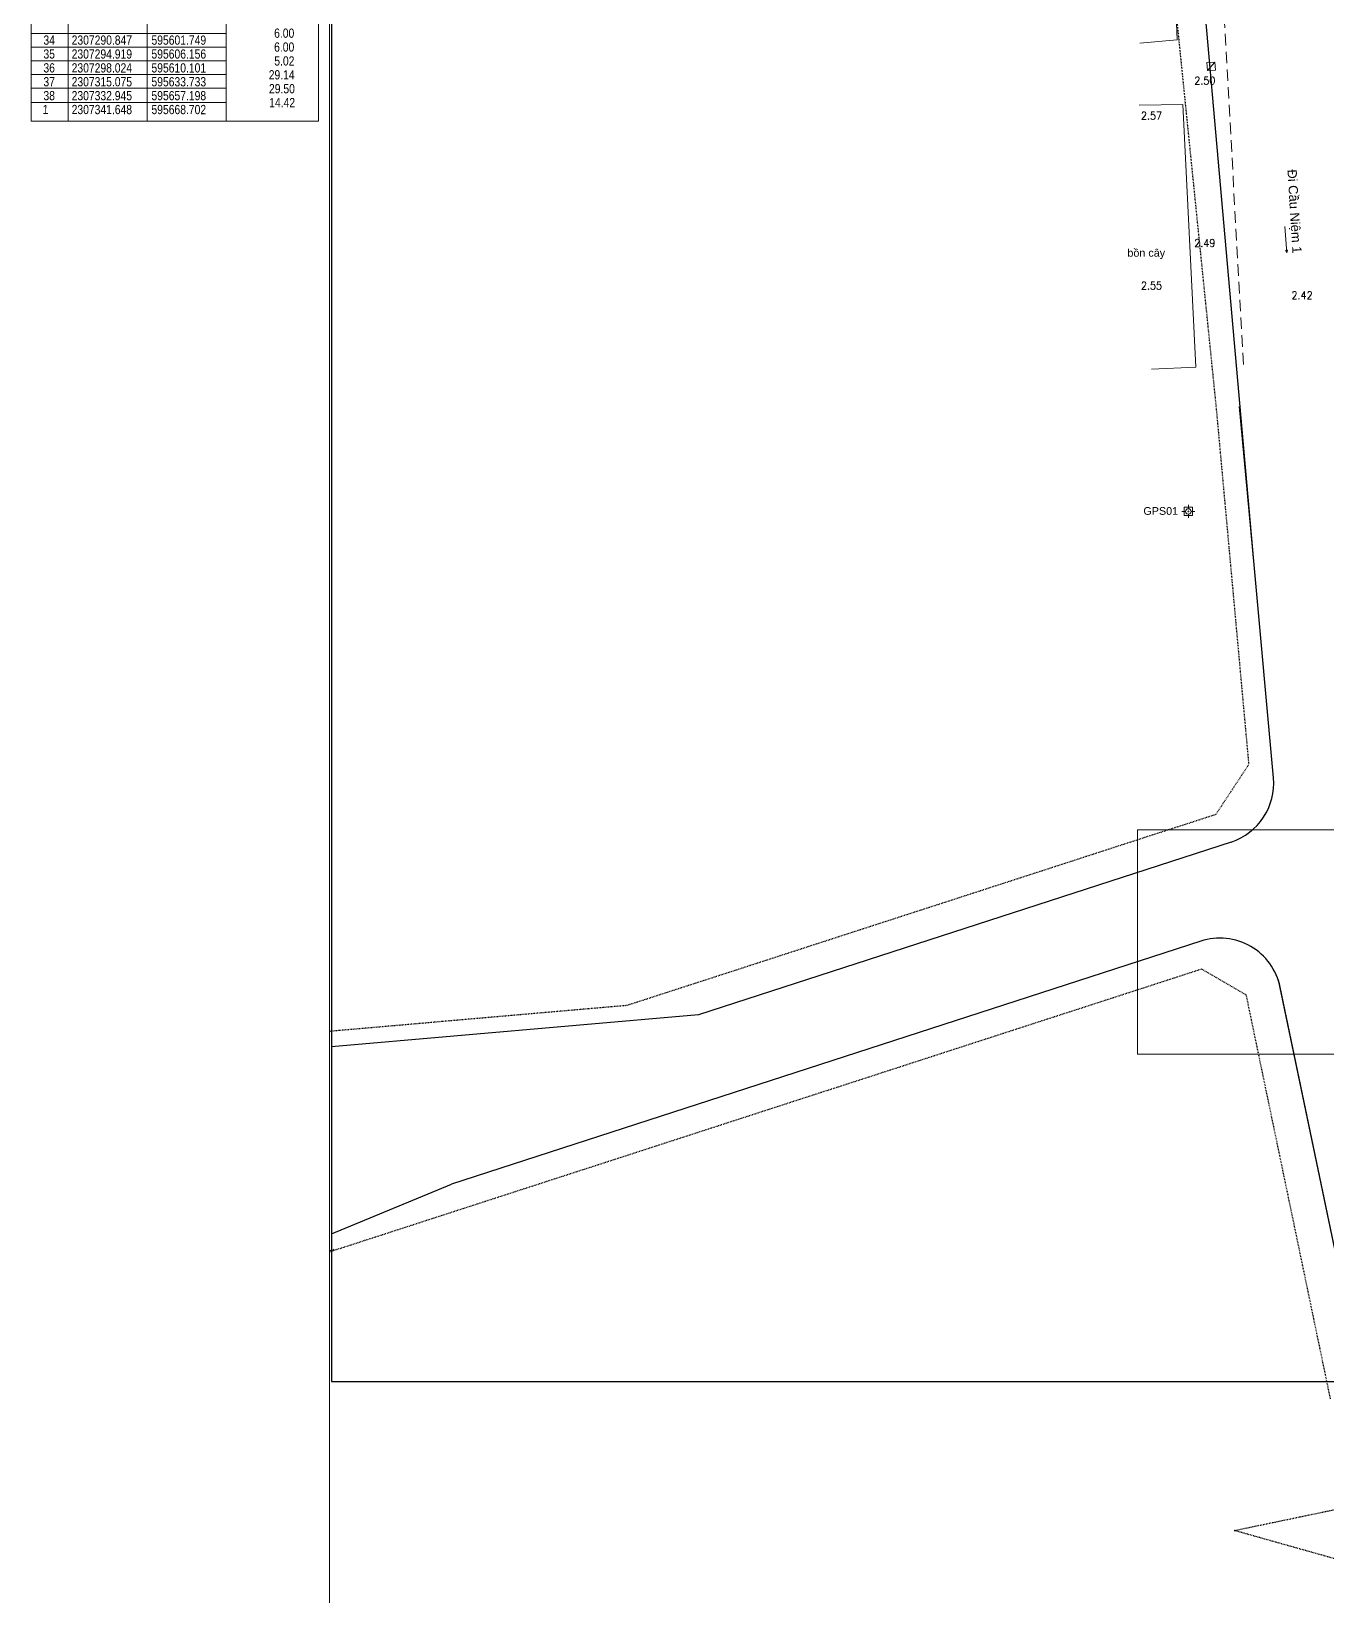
# Model space of a CAD drawing. Header units: millimetres. Extents: x 583747 to 596192, y 2304962 to 2309584.
# Drawn here: x 595403.9 to 595571.9, y 2306963.2 to 2307166.1 of the extents above; entities that cross this region are included whole.
import ezdxf
from ezdxf.enums import TextEntityAlignment as Align
from ezdxf.xclip import XClip

# ---------------------------------------------------------------- set-up
doc = ezdxf.new("R2010")
doc.units = ezdxf.units.MM
doc.linetypes.add('DASHDOT', pattern=[1, 0.5, -0.25, 0, -0.25])
doc.linetypes.add('{Long Duong}', pattern=[2.3, 1.5, -0.8])
doc.layers.add('A-PLOT LINE', color=6, linetype='DASHDOT')
doc.layers.add('AFP-KERB-LINE', color=2, linetype='Continuous')
for name, color, linetype, lineweight in [('Code Cao do', 7, 'Continuous', 0), ('Duong RG Thua', 7, 'Continuous', 0), ('Ghi chu nha', 7, 'Continuous', 0), ('Ghi chu SH diem do cao', 7, 'Continuous', 0), ('KT-DV', 7, 'Continuous', 0), ('KT-NEN', 250, 'Continuous', 0), ('Level 2', 7, 'Continuous', 0), ('Level 26', 7, 'Continuous', 0), ('Level 63', 7, 'Continuous', 0), ('Long Duong_ Phan Cach chat lieu rair mat', 7, 'Continuous', 0), ('xref.Luoi tang 1$0$KT-Kich thuoc', 159, 'Continuous', 18)]:
    doc.layers.add(name, color=color, linetype=linetype, lineweight=lineweight)
doc.styles.add('Style-.VnArial', font='')
doc.styles.add('Style-.VnArialH', font='')
doc.styles.add('Style-STANDARD', font='STANDARD.shx')
doc.styles.get('Style-.VnArial').set_extended_font_data('.VnArial')
doc.styles.get('Style-.VnArialH').set_extended_font_data('.VnArialH')

# ---------------------------------------------------------------- blocks, each defined once
blk = doc.blocks.new('KV1_2')
at = {"layer": 'Ghi chu SH diem do cao', "color": 1, "linetype": 'Continuous', "lineweight": 0}
for p, q in [((-7.1, 0), (-11.8, 0)), ((0, 12.3), (0, 7.1)), ((11.8, 0), (7.1, 0)), ((0, -7.1), (0, -12.2))]:
    blk.add_line(p, q, dxfattribs=at)
for start, end in [(0, 180), (180, 0)]:
    blk.add_arc((0, 0), 7.07, start, end, dxfattribs=at)
blk.add_point((0, 0), dxfattribs=at)
blk = doc.blocks.new('MT_TN_2')
at = {"layer": 'Duong RG Thua', "color": 7, "lineweight": 0}
for q in [(-0.37, 6.76), (-0.21, 0.69), (0.14, 0.71)]:
    blk.add_line((0, 0), q, dxfattribs=at)
blk = doc.blocks.new('*U31')
at = {"layer": 'Level 63', "linetype": 'Continuous', "lineweight": 0}
for points in [[(-5, 18), (-7, 24, 1), (6, -24), (5, -18, -1)], [(-6, 0, 1), (6, 0, 1)]]:
    blk.add_hatch(color=7, dxfattribs=at).paths.add_polyline_path(points)
at = {"layer": 'Level 63', "color": 7, "linetype": 'Continuous', "lineweight": 13}
for p, q in [((-167, 0), (-106, 0)), ((-106, 106), (-106, -106)), ((106, 106), (-106, 106)), ((1, 166), (1, 106)), ((106, -106), (106, 106)), ((106, 0), (167, 0)), ((-106, -106), (106, -106)), ((0, -106), (0, -166))]:
    blk.add_line(p, q, dxfattribs=at)
blk = doc.blocks.new('*U32')
at = {"layer": 'Level 63', "linetype": 'Continuous', "lineweight": 0, "extrusion": (0, 0, -1)}
blk.add_hatch(color=7, dxfattribs=at).paths.add_polyline_path([(5, 18), (7, 24, 1), (-6, -24), (-5, -18, -1)])
at = {"layer": 'Level 63', "color": 7, "linetype": 'Continuous', "lineweight": 13}
blk.add_blockref('*U31', (0, 0), dxfattribs=at)
blk = doc.blocks.new('wwww1')
at = {"layer": 'Duong RG Thua', "color": 7, "lineweight": 0}
for p, q in [((595552.32, 2307164.97), (595550.95, 2307202.5)), ((595552.32, 2307164.97), (595547.49, 2307164.54)), ((595556.17, 2307162.03), (595557.21, 2307162.1)), ((595556.25, 2307161), (595556.17, 2307162.03)), ((595557.21, 2307162.1), (595556.25, 2307161)), ((595556.25, 2307161), (595557.28, 2307161.07)), ((595557.28, 2307161.07), (595557.21, 2307162.1)), ((595553.04, 2307156.59), (595547.39, 2307156.53)), ((595554.73, 2307122.57), (595553.04, 2307156.59)), ((595549.01, 2307122.3), (595554.73, 2307122.57))]:
    blk.add_line(p, q, dxfattribs=at)
at = {"layer": 'Long Duong_ Phan Cach chat lieu rair mat', "color": 4, "linetype": '{Long Duong}', "lineweight": 0}
blk.add_line((595560.9, 2307122.91), (595557.31, 2307188.43), dxfattribs=at)
at = {"layer": 'Duong RG Thua', "color": 7, "lineweight": 0, "xscale": 0.6358772682793001, "yscale": 0.4998467137577615, "zscale": 0.6358772682793001, "rotation": 359.9973000000001}
blk.add_blockref('MT_TN_2', (595566.52, 2307137.39), dxfattribs=at)
at = {"layer": 'Ghi chu SH diem do cao', "color": 1, "linetype": 'Continuous', "lineweight": 0, "xscale": 0.05, "yscale": 0.05, "zscale": 0.05, "rotation": 359.9972999999998}
blk.add_blockref('KV1_2', (595553.77, 2307103.85), dxfattribs=at)
at = {"layer": 'Level 63', "color": 7, "linetype": 'Continuous', "lineweight": 13, "ltscale": 0.01, "xscale": 0.0050890997707656, "yscale": 0.0050890997707656, "zscale": 0.0050890997707656}
blk.add_blockref('*U32', (595553.77, 2307103.85), dxfattribs=at)
at = {"layer": 'Code Cao do', "color": 6, "linetype": 'Continuous', "lineweight": 0, "style": 'Style-STANDARD'}
for s, p in [('2.50', (595554.54, 2307159.7)), ('2.57', (595547.62, 2307155.16)), ('2.42', (595567.14, 2307131.86))]:
    blk.add_text(s, height=1, rotation=359.9973, dxfattribs=at).set_placement(p, align=Align.MIDDLE_LEFT)
at = {"layer": 'Code Cao do', "color": 212, "linetype": 'Continuous', "lineweight": 0, "style": 'Style-STANDARD'}
for s, p in [('2.49', (595554.54, 2307138.64)), ('2.55', (595547.62, 2307133.13))]:
    blk.add_text(s, height=1, rotation=359.9973, dxfattribs=at).set_placement(p, align=Align.MIDDLE_LEFT)
at = {"layer": 'Ghi chu nha', "color": 7, "linetype": 'Continuous', "lineweight": 0, "style": 'Style-.VnArial'}
for s, p in [('bån c©y', (595548.31, 2307137.37)), ('GPS01', (595550.19, 2307103.91))]:
    blk.add_text(s, height=1, rotation=359.9973, dxfattribs=at).set_placement(p, align=Align.MIDDLE_CENTER)
at = {"layer": 'Ghi chu nha', "color": 7, "linetype": 'Continuous', "lineweight": 0, "insert": (595567.41, 2307142.74), "char_height": 1.2, "attachment_point": 5, "rotation": 273.474, "line_spacing_factor": 0.6, "style": 'Style-.VnArial'}
blk.add_mtext('§i CÇu NiÖm 1', dxfattribs=at)
blk = doc.blocks.new('road')
at = {"layer": 'AFP-KERB-LINE'}
for p, q in [((3501181, 1045096), (3492389, 1063766)), ((3501181, 1045096), (3492389, 1063766)), ((3512986, 1020029), (3501181, 1045096)), ((3510670, 1010314), (3453451, 965663)), ((3511365, 996904), (3430852, 934075)), ((3551308, 949257), (3522577, 995633)), ((3551308, 949257), (3523087, 994810)), ((3453451, 965663), (3407880, 944436)), ((3418070, 922366), (3430852, 934075))]:
    blk.add_line(p, q, dxfattribs=at)
at = {"layer": 'AFP-KERB-LINE', "elevation": 0}
blk.add_lwpolyline([(3448862, 1156945), (3500940, 1045525)], dxfattribs=at)
at = {"layer": 'AFP-KERB-LINE'}
for centre, start, end in [((3505748, 1016621), 307.9669, 25.21701), ((3516286, 990597), 31.77869, 127.9669)]:
    blk.add_arc(centre, 8000, start, end, dxfattribs=at)
blk = doc.blocks.new('PLOT')
at = {"layer": 'A-PLOT LINE', "color": 251}
for p, q in [((3497432, 1046015), (3489675, 1062488)), ((3497432, 1046015), (3489675, 1062488)), ((3509407, 1020588), (3497432, 1046015)), ((3507595, 1012989), (3509407, 1020588)), ((3507595, 1012989), (3444335, 963624)), ((3512736, 993534), (3407699, 911568)), ((3512736, 993534), (3519311, 992360)), ((3547482, 946887), (3519311, 992360)), ((3444335, 963624), (3407035, 946249)), ((3419421, 920885), (3365746, 878222))]:
    blk.add_line(p, q, dxfattribs=at)
blk.add_lwpolyline([(3489675, 1062488), (3444902, 1155094)], dxfattribs=at)
blk.add_lwpolyline([(3489675, 1062488), (3444902, 1155094)], dxfattribs=at)
blk.add_lwpolyline([(3489675, 1062488), (3444902, 1155094)], dxfattribs=at)
blk.add_lwpolyline([(3572726, 928926), (3541596, 926590), (3554936, 934854), (3552402, 938945), (3572804, 951584), (3575339, 947494), (3588679, 955758)], close=True, dxfattribs=at)
blk.add_lwpolyline([(3572726, 928926), (3541596, 926590), (3554936, 934854), (3552402, 938945), (3572804, 951584), (3575339, 947494), (3588679, 955758)], close=True, dxfattribs=at)
blk = doc.blocks.new('DV')
ref = blk.add_blockref('PLOT', (-3147123, 179596, 0), dxfattribs=dict(rotation=340.0000000045929))
XClip(ref).set_block_clipping_path([(3437700.5976729654, 868981.9081885163), (3912891.8375199828, 1041937.3750337446), (3715693.8178756535, 1583734.481302836), (3240502.5780286361, 1410779.0144576086)])
at = {"layer": 'AFP-KERB-LINE'}
ref = blk.add_blockref('road', (-3147123, 179596, 0), dxfattribs=dict(at, rotation=340.0000000045929))
XClip(ref).set_block_clipping_path([(3424978.7776903473, 904726.3076186823), (3853099.8617473282, 1060549.6388383387), (3670662.8681027722, 1561791.1594749615), (3242541.7840457913, 1405967.828255306)])

msp = doc.modelspace()

# ---------------------------------------------------------------- linework, layer by layer
at = {"layer": 'Level 2', "color": 7, "linetype": 'Continuous', "lineweight": 0}
for p, q in [((595403.92, 2307230.51), (595403.92, 2307154.41)), ((595408.72, 2307230.51), (595408.72, 2307154.41)), ((595429.17, 2307230.51), (595429.17, 2307154.41)), ((595441.17, 2307230.51), (595441.17, 2307154.41)), ((595418.94, 2307228.1), (595418.94, 2307154.41)), ((595403.92, 2307165.76), (595429.17, 2307165.76)), ((595403.92, 2307163.99), (595429.17, 2307163.99)), ((595403.92, 2307162.22), (595429.17, 2307162.22)), ((595403.92, 2307160.45), (595429.17, 2307160.45)), ((595403.92, 2307158.68), (595429.17, 2307158.68)), ((595403.92, 2307156.81), (595429.17, 2307156.81)), ((595403.92, 2307154.41), (595441.17, 2307154.41))]:
    msp.add_line(p, q, dxfattribs=at)
at = {"layer": 'xref.Luoi tang 1$0$KT-Kich thuoc'}
msp.add_lwpolyline([(595547.36, 2307062.54), (595658.67, 2307062.54), (595658.67, 2307033.44), (595547.36, 2307033.44)], close=True, dxfattribs=at)

# ---------------------------------------------------------------- block references
at = {"layer": 'KT-NEN', "lineweight": 0}
msp.add_blockref('wwww1', (0.17, -0.04, 0), dxfattribs=at)

# ---------------------------------------------------------------- texts
at = {"layer": 'Level 26', "color": 7, "style": 'Style-.VnArialH', "width": 0.8}
for s, p in [('34', (595405.49, 2307164.31)), ('2307290.847', (595409.15, 2307164.31)), ('595601.749', (595419.5, 2307164.31)), ('  6.00', (595434.66, 2307165.21)), ('  6.00', (595434.66, 2307163.41)), ('35', (595405.49, 2307162.51)), ('2307294.919', (595409.15, 2307162.51)), ('595606.156', (595419.5, 2307162.51)), ('  5.02', (595434.68, 2307161.61)), ('36', (595405.49, 2307160.71)), ('2307298.024', (595409.15, 2307160.71)), ('595610.101', (595419.5, 2307160.71)), ('  29.14', (595433.96, 2307159.81)), ('37', (595405.49, 2307158.91)), ('2307315.075', (595409.15, 2307158.91)), ('595633.733', (595419.5, 2307158.91)), ('  29.50', (595433.99, 2307158.01)), ('1', (595405.39, 2307155.31)), ('38', (595405.49, 2307157.11)), ('2307332.945', (595409.15, 2307157.11)), ('2307341.648', (595409.15, 2307155.31)), ('595657.198', (595419.5, 2307157.11)), ('595668.702', (595419.5, 2307155.31)), ('  14.42', (595434.02, 2307156.21))]:
    msp.add_text(s, height=1.2, rotation=359.9758, dxfattribs=at).set_placement(p)

# ---------------------------------------------------------------- next in the draw order: block references
at = {"layer": 'KT-DV', "xscale": 0.001, "yscale": 0.001, "zscale": 0.001}
msp.add_blockref('DV', (595062.1, 2307132.69), dxfattribs=at)

doc.saveas('drawing.dxf')
